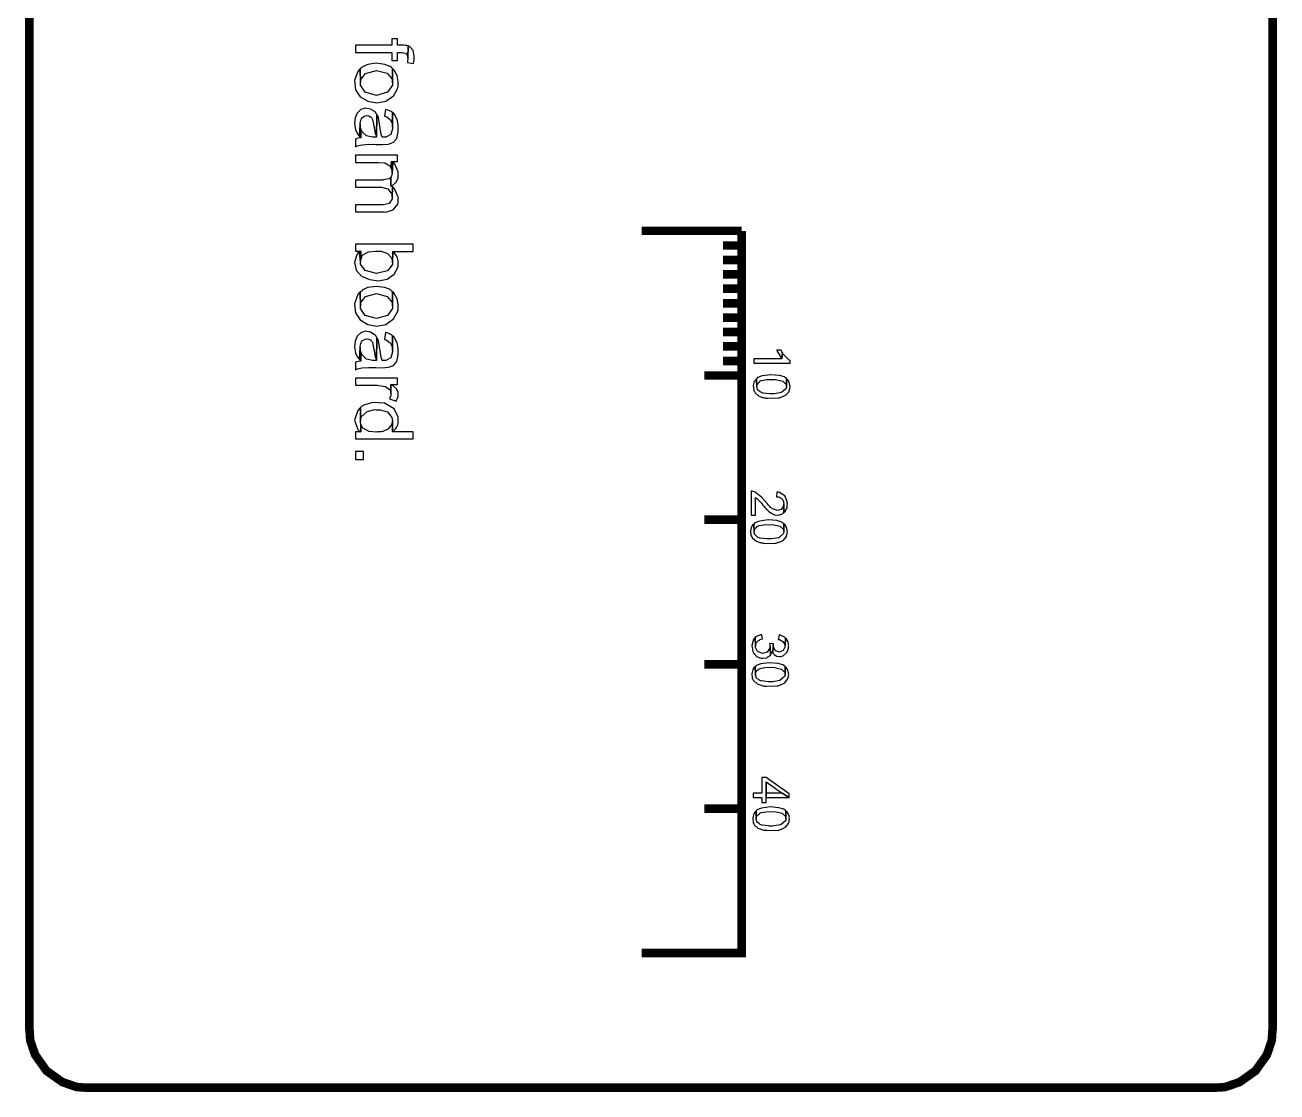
# Model space of a CAD drawing. Extents: x 1 to 22.3, y 1.3 to 32.
# Drawn here: x 18.91 to 22.322, y 1.347 to 4.256 of the extents above; entities that cross this region are included whole.
import ezdxf

# ---------------------------------------------------------------- set-up
doc = ezdxf.new("R2010")
doc.units = 0
doc.layers.get('0').update_dxf_attribs({"linetype": 'CONTINUOUS'})

msp = doc.modelspace()

# ---------------------------------------------------------------- linework, layer by layer
at = {"color": 0, "const_width": 0.02333}
for points in [[(18.9217, 1.51525), (18.9217, 7.28444)], [(22.3108, 7.28444), (22.3108, 1.51525)], [(20.8633, 3.69444), (20.8633, 1.72607), (20.5908, 1.72607)], [(20.8633, 3.69444), (20.5908, 3.69444)], [(20.8633, 3.6544), (20.8125, 3.6544)], [(20.8633, 3.61529), (20.8125, 3.61529)], [(20.8633, 3.57611), (20.8125, 3.57611)], [(20.8633, 3.53694), (20.8125, 3.53694)], [(20.8633, 3.4969), (20.8125, 3.4969)], [(20.8633, 3.45774), (20.8125, 3.45774)], [(20.8633, 3.41863), (20.8125, 3.41863)], [(20.8633, 3.37944), (20.8125, 3.37944)], [(20.8633, 3.33942), (20.8125, 3.33942)], [(20.8633, 3.30024), (20.7617, 3.30024)], [(20.8633, 3.30024), (20.8125, 3.30024)], [(20.8633, 2.90696), (20.7617, 2.90696)], [(20.8633, 2.51275), (20.7617, 2.51275)], [(20.8633, 2.11942), (20.7617, 2.11942)], [(18.9225, 1.51525), (18.9233, 1.50028), (18.9243, 1.48714), (18.9375, 1.44835), (18.9685, 1.40468), (19.0122, 1.37359), (19.051, 1.36046), (19.0642, 1.35943), (19.0792, 1.35862)], [(22.1533, 1.35862), (22.1683, 1.35943), (22.1815, 1.36046), (22.2203, 1.37359), (22.264, 1.40463), (22.295, 1.44829), (22.3082, 1.48708), (22.3092, 1.50028), (22.31, 1.51525)], [(22.1533, 1.35862), (19.0792, 1.35862)]]:
    msp.add_lwpolyline(points, dxfattribs=at)
at = {"color": 0}
for points in [[(19.9542, 4.19862), (19.9508, 4.19943), (19.9475, 4.19943), (19.9425, 4.20025), (19.925, 4.20025), (19.925, 4.21778), (19.91, 4.21778), (19.91, 4.20025), (19.8108, 4.20025), (19.8108, 4.1811), (19.91, 4.1811), (19.91, 4.15858), (19.925, 4.15858), (19.925, 4.1811), (19.9358, 4.1811), (19.9378, 4.1811), (19.9469, 4.17919), (19.9524, 4.17253), (19.9525, 4.17025), (19.9533, 4.16525)], [(19.9708, 4.16862), (19.9708, 4.17275), (19.97, 4.17611), (19.9681, 4.18619), (19.9611, 4.19401), (19.9583, 4.19607), (19.9542, 4.19862), (19.9533, 4.16525), (19.9533, 4.16276), (19.9525, 4.15776), (19.9525, 4.1536), (19.9692, 4.1511), (19.97, 4.15608), (19.9708, 4.16026), (19.9708, 4.16444)], [(19.9275, 4.09776), (19.9275, 4.09858), (19.9275, 4.10161), (19.924, 4.11778), (19.9164, 4.13226), (19.9142, 4.13444), (19.9117, 4.13693), (19.9117, 4.09776), (19.9118, 4.09147), (19.8982, 4.07226), (19.8678, 4.06381), (19.8375, 4.07232), (19.824, 4.09147), (19.8242, 4.09776), (19.8233, 4.13612), (19.8208, 4.13357), (19.8165, 4.12706), (19.8082, 4.10394), (19.8104, 4.07904), (19.8239, 4.0599), (19.8447, 4.04764), (19.8693, 4.04329), (19.8936, 4.04796), (19.914, 4.06272), (19.9251, 4.08182), (19.9267, 4.0886), (19.9275, 4.09358)], [(19.9117, 4.13693), (19.9092, 4.13943), (19.9054, 4.14258), (19.8908, 4.14833), (19.8675, 4.15142), (19.8444, 4.14833), (19.8301, 4.14204), (19.8267, 4.13861), (19.8233, 4.13612), (19.8242, 4.09776), (19.8242, 4.09944), (19.8243, 4.10558), (19.8381, 4.12381), (19.8676, 4.13178), (19.8974, 4.12418), (19.9108, 4.10753), (19.9108, 4.10194), (19.9117, 4.09776)], [(19.8692, 4.01112), (19.8675, 4.01525), (19.864, 4.01861), (19.8515, 4.02653), (19.8371, 4.02924), (19.8249, 4.02507), (19.8156, 4.01546), (19.8097, 4.00217), (19.8081, 3.9866), (19.811, 3.97043), (19.8165, 3.95861), (19.8192, 3.95524), (19.8217, 3.95193), (19.8233, 3.98525), (19.8233, 3.98693), (19.8242, 3.99192), (19.825, 3.9961), (19.8267, 3.99946), (19.8283, 4.00276), (19.83, 4.00358), (19.8333, 4.00608), (19.8375, 4.00776), (19.8417, 4.00857), (19.8425, 4.00857), (19.8467, 4.00776), (19.8508, 4.00526), (19.8517, 4.00526), (19.855, 4.00196), (19.8569, 3.99843), (19.861, 3.98053), (19.8643, 3.96061), (19.8658, 3.95611), (19.8667, 3.95275), (19.8683, 3.94943)], [(19.9275, 3.97444), (19.9275, 3.97944), (19.9272, 3.98307), (19.9243, 3.99794), (19.9174, 4.0115), (19.915, 4.01443), (19.9117, 4.01693), (19.9117, 3.97694), (19.9115, 3.97271), (19.9068, 3.95697), (19.8931, 3.94954), (19.8883, 3.94943), (19.8833, 3.94943), (19.8825, 3.95275), (19.8812, 3.95714), (19.8731, 4.00353), (19.8717, 4.00776), (19.8692, 4.01112), (19.8683, 3.94943), (19.8608, 3.94943), (19.8567, 3.94949), (19.8406, 3.95324), (19.8288, 3.96468), (19.8267, 3.96858), (19.825, 3.97276), (19.825, 3.94775), (19.8233, 3.94775), (19.8183, 3.94694), (19.8142, 3.94607), (19.8108, 3.94444), (19.8108, 3.92361), (19.8125, 3.92443), (19.8164, 3.92626), (19.829, 3.92925), (19.8474, 3.9305), (19.8663, 3.92996), (19.8844, 3.92953), (19.9008, 3.93093), (19.914, 3.93599), (19.9231, 3.94656), (19.9265, 3.95996), (19.9267, 3.96442), (19.9275, 3.96946)], [(19.9117, 4.01693), (19.9092, 4.01942), (19.905, 4.02111), (19.9017, 4.02279), (19.8967, 4.02442), (19.8925, 4.02528), (19.89, 4.00694), (19.8933, 4.00608), (19.8961, 4.00493), (19.9065, 3.99701), (19.9115, 3.98508), (19.9117, 3.98193), (19.9117, 3.97694)], [(19.825, 3.97276), (19.8242, 3.97607), (19.8233, 3.98112), (19.8233, 3.98525), (19.8217, 3.95193), (19.825, 3.94775)], [(19.925, 3.88357), (19.925, 3.9011), (19.8108, 3.9011), (19.8108, 3.88108), (19.87, 3.88108), (19.8733, 3.88124), (19.8903, 3.87967), (19.9047, 3.87164), (19.9067, 3.8686), (19.9075, 3.86529), (19.9092, 3.88357)], [(19.9275, 3.84858), (19.9275, 3.85275), (19.9272, 3.85525), (19.9176, 3.87603), (19.9158, 3.87776), (19.9125, 3.88108), (19.9108, 3.85275), (19.91, 3.84776), (19.9092, 3.84358), (19.9067, 3.84028), (19.9075, 3.81694), (19.9092, 3.81694), (19.9119, 3.81847), (19.921, 3.82596), (19.926, 3.83643), (19.9267, 3.83942), (19.9275, 3.84446)], [(19.9125, 3.88108), (19.9092, 3.88357), (19.9075, 3.86529), (19.9092, 3.86193), (19.91, 3.85775), (19.9108, 3.85275)], [(19.9117, 3.81358), (19.9075, 3.81694), (19.9067, 3.84028), (19.9042, 3.83778), (19.9029, 3.83658), (19.8867, 3.83311), (19.885, 3.83279), (19.8108, 3.83279), (19.8108, 3.81358), (19.8775, 3.81358), (19.8817, 3.81381), (19.8992, 3.80865), (19.91, 3.79454), (19.9108, 3.79025), (19.9108, 3.78608)], [(19.9275, 3.78108), (19.9275, 3.78196), (19.9278, 3.78478), (19.9167, 3.80908), (19.915, 3.81108), (19.9117, 3.81358), (19.9108, 3.78608), (19.9106, 3.78174), (19.9022, 3.76878), (19.8864, 3.76503), (19.8825, 3.76525), (19.8108, 3.76525), (19.8108, 3.7461), (19.8892, 3.7461), (19.8933, 3.74576), (19.9135, 3.75174), (19.9262, 3.76742), (19.9267, 3.77192), (19.9275, 3.77692)], [(19.9683, 3.63861), (19.9683, 3.65776), (19.8108, 3.65776), (19.8108, 3.63943), (19.825, 3.63943), (19.8258, 3.6186), (19.8275, 3.6219), (19.8292, 3.62528), (19.8311, 3.62864), (19.8465, 3.63743), (19.8649, 3.63949), (19.8683, 3.63943), (19.8783, 3.63943), (19.8812, 3.63911), (19.8978, 3.6326), (19.9094, 3.62017), (19.91, 3.61692), (19.9117, 3.61274), (19.9117, 3.60861), (19.9125, 3.63861)], [(19.9275, 3.60693), (19.9275, 3.60943), (19.9268, 3.61296), (19.9242, 3.62349), (19.9181, 3.63243), (19.9158, 3.63525), (19.9125, 3.63861), (19.9117, 3.60861), (19.9118, 3.60297), (19.8983, 3.58556), (19.8679, 3.57807), (19.8375, 3.5861), (19.824, 3.60374), (19.8242, 3.60943), (19.8217, 3.63693), (19.8183, 3.63444), (19.8146, 3.62885), (19.8082, 3.60861), (19.8122, 3.58729), (19.8271, 3.57135), (19.8485, 3.56142), (19.8731, 3.55843), (19.8968, 3.56315), (19.916, 3.57628), (19.9256, 3.59272), (19.9267, 3.59858), (19.9275, 3.60275)], [(19.8258, 3.6186), (19.825, 3.63943), (19.8217, 3.63693), (19.8242, 3.60943), (19.8242, 3.61442)], [(19.9275, 3.48942), (19.9275, 3.49029), (19.9275, 3.49333), (19.924, 3.50944), (19.9164, 3.52393), (19.9142, 3.5261), (19.9117, 3.5286), (19.9117, 3.48942), (19.9118, 3.48313), (19.8982, 3.46392), (19.8678, 3.45546), (19.8375, 3.46397), (19.824, 3.48313), (19.8242, 3.48942), (19.8233, 3.52778), (19.8208, 3.52528), (19.8165, 3.51878), (19.8082, 3.49567), (19.8104, 3.47071), (19.8239, 3.45156), (19.8447, 3.43929), (19.8693, 3.43494), (19.8936, 3.43961), (19.914, 3.45437), (19.9251, 3.47347), (19.9267, 3.48025), (19.9275, 3.48525)], [(19.9117, 3.5286), (19.9092, 3.53108), (19.9054, 3.53424), (19.8908, 3.54004), (19.8675, 3.54312), (19.8444, 3.53999), (19.8301, 3.53369), (19.8267, 3.53028), (19.8233, 3.52778), (19.8242, 3.48942), (19.8242, 3.4911), (19.8243, 3.49724), (19.8381, 3.51546), (19.8676, 3.52344), (19.8974, 3.5159), (19.9108, 3.49918), (19.9108, 3.4936), (19.9117, 3.48942)], [(19.8692, 3.40278), (19.8675, 3.40696), (19.864, 3.41032), (19.8515, 3.41818), (19.8371, 3.42096), (19.8249, 3.41672), (19.8156, 3.40717), (19.8097, 3.39382), (19.8081, 3.37831), (19.811, 3.36214), (19.8165, 3.35032), (19.8192, 3.34694), (19.8217, 3.34358), (19.8233, 3.37696), (19.8233, 3.37858), (19.8242, 3.38357), (19.825, 3.38775), (19.8283, 3.39442), (19.83, 3.39529), (19.8333, 3.39779), (19.8375, 3.39942), (19.8417, 3.40028), (19.8425, 3.40028), (19.8467, 3.39942), (19.8508, 3.39692), (19.8517, 3.39692), (19.855, 3.39361), (19.8569, 3.39008), (19.861, 3.37218), (19.8643, 3.35226), (19.8658, 3.34776), (19.8667, 3.34446), (19.8683, 3.3411)], [(19.9117, 3.40858), (19.9092, 3.41108), (19.905, 3.41276), (19.9017, 3.41444), (19.8967, 3.41607), (19.8925, 3.41694), (19.89, 3.3986), (19.8933, 3.39779), (19.8961, 3.39665), (19.9065, 3.38872), (19.9115, 3.37674), (19.9117, 3.37358), (19.9117, 3.3686)], [(19.9275, 3.3661), (19.9275, 3.3711), (19.9272, 3.37472), (19.9243, 3.3896), (19.9174, 3.40315), (19.915, 3.40608), (19.9117, 3.40858), (19.9117, 3.3686), (19.9115, 3.36442), (19.9068, 3.34868), (19.8931, 3.34119), (19.8883, 3.3411), (19.8833, 3.3411), (19.8825, 3.34446), (19.8812, 3.34885), (19.8731, 3.39518), (19.8717, 3.39942), (19.8692, 3.40278), (19.8683, 3.3411), (19.8608, 3.3411), (19.8567, 3.34115), (19.8406, 3.34489), (19.8288, 3.35633), (19.8267, 3.36025), (19.825, 3.36442), (19.825, 3.33942), (19.8233, 3.33942), (19.8183, 3.3386), (19.8142, 3.33778), (19.8108, 3.3361), (19.8108, 3.31526), (19.8125, 3.31608), (19.8164, 3.31793), (19.829, 3.3209), (19.8474, 3.32215), (19.8663, 3.32167), (19.8844, 3.32118), (19.9008, 3.3226), (19.914, 3.32769), (19.9231, 3.33826), (19.9265, 3.35167), (19.9267, 3.35613), (19.9275, 3.36111)], [(19.825, 3.36442), (19.8242, 3.36778), (19.8233, 3.37278), (19.8233, 3.37696), (19.8217, 3.34358), (19.825, 3.33942)], [(20.9958, 3.33361), (20.9958, 3.3411), (20.995, 3.3411), (20.9931, 3.34218), (20.9774, 3.35781), (20.9758, 3.35943), (20.975, 3.36193), (20.9733, 3.34526), (20.8967, 3.34526), (20.8967, 3.33361)], [(20.975, 3.36193), (20.9733, 3.36442), (20.9717, 3.36692), (20.9708, 3.36942), (20.9592, 3.36942), (20.9592, 3.3686), (20.9599, 3.3666), (20.9708, 3.34864), (20.9717, 3.34694), (20.9733, 3.34526)], [(19.925, 3.27528), (19.925, 3.29275), (19.8108, 3.29275), (19.8108, 3.2736), (19.8708, 3.2736), (19.874, 3.27317), (19.8925, 3.27046), (19.906, 3.26019), (19.9067, 3.25608), (19.9075, 3.25108), (19.9075, 3.27528)], [(20.9958, 3.27024), (20.995, 3.27279), (20.9951, 3.27399), (20.9931, 3.28217), (20.9886, 3.2895), (20.9875, 3.29025), (20.9858, 3.29194), (20.9858, 3.26942), (20.9851, 3.26503), (20.9718, 3.25336), (20.9526, 3.25043), (20.9492, 3.25028), (20.9408, 3.25028), (20.9394, 3.25043), (20.9214, 3.25239), (20.92, 3.25276), (20.9183, 3.25358), (20.9158, 3.25444), (20.9142, 3.25526), (20.9133, 3.25608), (20.9125, 3.25694), (20.91, 3.25857), (20.9083, 3.26025), (20.9067, 3.26275), (20.9058, 3.26525), (20.905, 3.26774), (20.905, 3.27024), (20.9042, 3.29107), (20.9025, 3.28944), (20.9008, 3.28776), (20.8992, 3.28526), (20.8979, 3.28396), (20.8951, 3.27246), (20.8961, 3.26025), (20.8967, 3.25857), (20.8983, 3.25608), (20.8992, 3.25444), (20.9003, 3.25256), (20.9094, 3.24485), (20.9204, 3.2405), (20.9225, 3.24029), (20.925, 3.23942), (20.9275, 3.23942), (20.93, 3.23861), (20.9325, 3.23861), (20.935, 3.23813), (20.9642, 3.23915), (20.9667, 3.23942), (20.9683, 3.24029), (20.9708, 3.2411), (20.9732, 3.24175), (20.9849, 3.24735), (20.9928, 3.25683), (20.9933, 3.25944), (20.9942, 3.26193), (20.995, 3.26443), (20.995, 3.26693)], [(20.9858, 3.29194), (20.9833, 3.29363), (20.9801, 3.29639), (20.9668, 3.30024), (20.9429, 3.30219), (20.9194, 3.29921), (20.9067, 3.29422), (20.9042, 3.29113), (20.905, 3.27029), (20.905, 3.2736), (20.9058, 3.2761), (20.9075, 3.27778), (20.9083, 3.28028), (20.9108, 3.28196), (20.9133, 3.28358), (20.9133, 3.28444), (20.915, 3.28526), (20.9179, 3.28678), (20.931, 3.28896), (20.9546, 3.28956), (20.9758, 3.28489), (20.9851, 3.27582), (20.985, 3.27279), (20.9858, 3.27029)], [(19.9275, 3.25028), (19.9275, 3.25108), (19.9274, 3.2539), (19.9229, 3.26383), (19.9146, 3.27126), (19.9125, 3.27279), (19.9075, 3.27528), (19.9075, 3.24946), (19.9067, 3.24528), (19.9033, 3.23693), (19.9217, 3.23025), (19.9233, 3.23443), (19.925, 3.23861), (19.9267, 3.24278), (19.9275, 3.2469)], [(19.825, 3.16775), (19.8242, 3.17193), (19.8242, 3.21278), (19.8208, 3.20942), (19.8171, 3.20508), (19.8083, 3.17828), (19.8168, 3.15246), (19.8217, 3.1486), (19.825, 3.14611)], [(19.9275, 3.1786), (19.9275, 3.17942), (19.9275, 3.18685), (19.9164, 3.20899), (19.8899, 3.22433), (19.8569, 3.22618), (19.8338, 3.21963), (19.8275, 3.21528), (19.8242, 3.21278), (19.8242, 3.17611), (19.8242, 3.18028), (19.825, 3.1836), (19.8267, 3.18815), (19.8422, 3.20221), (19.8631, 3.20703), (19.8675, 3.20692), (19.8742, 3.20692), (19.8783, 3.20654), (19.8978, 3.20068), (19.9101, 3.18593), (19.9108, 3.1811), (19.9117, 3.17692), (19.9117, 3.14692), (19.915, 3.15028), (19.9183, 3.15278), (19.9208, 3.15608), (19.9233, 3.16026), (19.9242, 3.16194), (19.9258, 3.16525), (19.9267, 3.16943), (19.9275, 3.17443)], [(19.9683, 3.12776), (19.9683, 3.14692), (19.9117, 3.14692), (19.9117, 3.17692), (19.9108, 3.17275), (19.91, 3.16863), (19.909, 3.16521), (19.8993, 3.15349), (19.885, 3.14751), (19.8817, 3.14692), (19.8767, 3.14611), (19.8717, 3.14611), (19.8685, 3.14578), (19.8483, 3.14768), (19.8311, 3.15696), (19.8292, 3.16026), (19.8267, 3.16357), (19.825, 3.16775), (19.825, 3.14611), (19.8108, 3.14611), (19.8108, 3.12776)], [(19.8108, 3.07107), (19.8325, 3.07107), (19.8325, 3.09278), (19.8108, 3.09278), (19.8108, 3.07107)], [(20.9783, 2.92611), (20.9783, 2.95025), (20.9783, 2.94943), (20.9775, 2.94607), (20.9767, 2.94308), (20.9708, 2.9349), (20.9612, 2.93201), (20.9504, 2.93533), (20.9424, 2.94065), (20.94, 2.94276), (20.9383, 2.94444), (20.9367, 2.94694), (20.9335, 2.94982), (20.9183, 2.96772), (20.8999, 2.98242), (20.895, 2.98361), (20.8917, 2.98443), (20.8892, 2.98443), (20.8892, 2.91943), (20.9008, 2.91943), (20.9008, 2.96778), (20.9033, 2.9661), (20.905, 2.96442), (20.9075, 2.96278), (20.9083, 2.96192), (20.9092, 2.96029), (20.9108, 2.95861), (20.9125, 2.95692), (20.915, 2.95443), (20.9175, 2.95193), (20.92, 2.94862), (20.92, 2.94775), (20.925, 2.94276), (20.9267, 2.94026), (20.9292, 2.93778), (20.9325, 2.9344), (20.9342, 2.93278), (20.9358, 2.9311), (20.9375, 2.92942), (20.945, 2.92443), (20.9467, 2.92275), (20.9492, 2.92193), (20.95, 2.92193), (20.9525, 2.92025), (20.9543, 2.92019), (20.9607, 2.91938), (20.9672, 2.92031), (20.9692, 2.92111), (20.9742, 2.92275), (20.9758, 2.92443)], [(20.9883, 2.95025), (20.9875, 2.95275), (20.9876, 2.95682), (20.981, 2.97239), (20.9664, 2.98128), (20.9625, 2.98193), (20.9592, 2.98193), (20.9583, 2.96946), (20.9642, 2.96946), (20.9667, 2.96858), (20.9683, 2.96778), (20.9708, 2.9661), (20.9742, 2.96278), (20.9758, 2.9611), (20.9767, 2.95861), (20.9775, 2.95611), (20.9775, 2.95361), (20.9783, 2.95025), (20.9783, 2.92611), (20.9817, 2.92942), (20.9833, 2.93192), (20.9842, 2.9344), (20.9858, 2.93608), (20.9867, 2.93858), (20.9875, 2.94108), (20.9875, 2.94694)], [(20.9783, 2.89611), (20.9758, 2.89779), (20.9728, 2.90056), (20.9593, 2.9044), (20.9354, 2.90636), (20.9119, 2.90338), (20.8992, 2.89839), (20.8967, 2.89529), (20.8975, 2.87446), (20.8975, 2.87776), (20.8983, 2.88026), (20.9, 2.88194), (20.9008, 2.88444), (20.9058, 2.88775), (20.9058, 2.88861), (20.9075, 2.88943), (20.9104, 2.89094), (20.9235, 2.89312), (20.9469, 2.89372), (20.9683, 2.88906), (20.9775, 2.87993), (20.9775, 2.87696), (20.9783, 2.87446)], [(20.9883, 2.8744), (20.9875, 2.87696), (20.9876, 2.87815), (20.9856, 2.88633), (20.981, 2.89367), (20.98, 2.89442), (20.9783, 2.89611), (20.9783, 2.87358), (20.9776, 2.86919), (20.9643, 2.85753), (20.9451, 2.8546), (20.9417, 2.85444), (20.9333, 2.85444), (20.9318, 2.8546), (20.9139, 2.85656), (20.9125, 2.85693), (20.9108, 2.85775), (20.9083, 2.85861), (20.9067, 2.85943), (20.9058, 2.86025), (20.905, 2.86111), (20.9025, 2.86274), (20.9008, 2.86442), (20.8992, 2.86692), (20.8975, 2.8719), (20.8975, 2.8744), (20.8967, 2.89524), (20.8933, 2.89193), (20.8917, 2.88943), (20.8904, 2.88813), (20.8876, 2.87663), (20.8886, 2.86442), (20.8892, 2.86274), (20.8908, 2.86025), (20.8917, 2.85861), (20.8928, 2.85672), (20.9018, 2.84901), (20.9129, 2.84467), (20.915, 2.84446), (20.9175, 2.84358), (20.92, 2.84358), (20.9225, 2.84278), (20.925, 2.84278), (20.9276, 2.84229), (20.9567, 2.84332), (20.9592, 2.84358), (20.9608, 2.84446), (20.9633, 2.84526), (20.9658, 2.84592), (20.9774, 2.85151), (20.9853, 2.861), (20.9858, 2.86361), (20.9875, 2.8686), (20.9875, 2.8711)], [(20.92, 2.58192), (20.9183, 2.59358), (20.9167, 2.59358), (20.9151, 2.59304), (20.904, 2.58876), (20.9025, 2.58778), (20.9, 2.5861), (20.9008, 2.5619), (20.9008, 2.56526), (20.9025, 2.57026), (20.9033, 2.57275), (20.905, 2.57443), (20.9058, 2.57443), (20.9075, 2.57611), (20.9092, 2.57775), (20.9117, 2.57861), (20.9142, 2.58024), (20.9167, 2.58111)], [(20.9417, 2.53776), (20.9408, 2.56108), (20.94, 2.5594), (20.9397, 2.55593), (20.9332, 2.54574), (20.9199, 2.54204), (20.9068, 2.54764), (20.9008, 2.55838), (20.9008, 2.56196), (20.9, 2.5861), (20.8983, 2.58361), (20.8975, 2.58279), (20.8953, 2.58014), (20.8907, 2.56396), (20.8936, 2.54736), (20.895, 2.54443), (20.8967, 2.54275), (20.8983, 2.54025), (20.9025, 2.53608), (20.9042, 2.53444), (20.9067, 2.53358), (20.9083, 2.53196), (20.9158, 2.5294), (20.9192, 2.5294), (20.9204, 2.5294), (20.9322, 2.53082), (20.9333, 2.53108), (20.935, 2.53276), (20.9375, 2.53444), (20.9392, 2.53608)], [(20.95, 2.56858), (20.9392, 2.56944), (20.94, 2.56608), (20.94, 2.56358), (20.9408, 2.56108), (20.9417, 2.53776), (20.9425, 2.54025), (20.9442, 2.54194), (20.945, 2.54443), (20.9458, 2.54775), (20.9467, 2.54525), (20.9483, 2.54275), (20.9492, 2.56694)], [(20.9917, 2.56278), (20.9908, 2.56526), (20.991, 2.56743), (20.99, 2.57394), (20.9874, 2.57861), (20.9867, 2.58024), (20.985, 2.58279), (20.9842, 2.58279), (20.9825, 2.58442), (20.9817, 2.56278), (20.9815, 2.55963), (20.9763, 2.55046), (20.9656, 2.54633), (20.955, 2.55067), (20.9501, 2.56033), (20.95, 2.56358), (20.9492, 2.56694), (20.9483, 2.54275), (20.95, 2.54112), (20.9517, 2.53944), (20.9594, 2.53504), (20.9685, 2.53429), (20.9708, 2.53444), (20.9758, 2.53608), (20.9776, 2.53689), (20.9853, 2.54372), (20.9899, 2.55257), (20.99, 2.55442), (20.9908, 2.55692), (20.9908, 2.56028)], [(20.9825, 2.58442), (20.9808, 2.5861), (20.9799, 2.58675), (20.9696, 2.59179), (20.9683, 2.5919), (20.9658, 2.59278), (20.9633, 2.58024), (20.965, 2.58024), (20.9667, 2.58008), (20.9758, 2.57536), (20.9811, 2.56717), (20.9808, 2.56526), (20.9817, 2.56278)], [(20.9917, 2.48525), (20.9908, 2.48774), (20.991, 2.48899), (20.9889, 2.49718), (20.9844, 2.5045), (20.9833, 2.50526), (20.9817, 2.50694), (20.9817, 2.48443), (20.981, 2.48004), (20.9676, 2.46838), (20.9485, 2.46544), (20.945, 2.46528), (20.9367, 2.46528), (20.9353, 2.46539), (20.9172, 2.46739), (20.9158, 2.46778), (20.9142, 2.46858), (20.9117, 2.46946), (20.91, 2.47026), (20.9092, 2.47108), (20.9083, 2.47194), (20.9058, 2.47358), (20.9042, 2.47526), (20.9025, 2.47775), (20.9017, 2.48025), (20.9008, 2.48275), (20.9008, 2.48525), (20.9, 2.50608), (20.8967, 2.50276), (20.895, 2.50028), (20.8937, 2.49897), (20.891, 2.48742), (20.8919, 2.47526), (20.8925, 2.47358), (20.8942, 2.47108), (20.895, 2.46946), (20.8961, 2.46756), (20.9053, 2.45985), (20.9162, 2.45551), (20.9183, 2.45524), (20.9208, 2.45443), (20.9233, 2.45443), (20.9258, 2.45361), (20.9283, 2.45361), (20.931, 2.45313), (20.96, 2.45415), (20.9625, 2.45443), (20.9642, 2.45524), (20.9667, 2.45611), (20.9692, 2.45676), (20.9807, 2.46235), (20.9886, 2.47185), (20.9892, 2.47444), (20.9908, 2.47944), (20.9908, 2.48193)], [(20.9817, 2.50694), (20.9792, 2.50857), (20.976, 2.51133), (20.9626, 2.51525), (20.9387, 2.51719), (20.9153, 2.51421), (20.9025, 2.50922), (20.9, 2.50608), (20.9008, 2.48525), (20.9008, 2.48861), (20.9017, 2.4911), (20.9033, 2.49278), (20.9042, 2.49528), (20.9092, 2.49858), (20.9092, 2.49946), (20.9108, 2.50028), (20.9138, 2.50179), (20.9268, 2.50396), (20.9504, 2.50456), (20.9717, 2.49989), (20.981, 2.49078), (20.9808, 2.48774), (20.9817, 2.48525)], [(20.9933, 2.14942), (20.9933, 2.15944), (20.93, 2.20443), (20.9183, 2.20443), (20.9183, 2.16194), (20.895, 2.16194), (20.895, 2.14942), (20.9183, 2.14942), (20.9183, 2.13612), (20.93, 2.13612), (20.93, 2.19276), (20.9742, 2.16194)], [(20.9933, 2.14942), (20.9742, 2.16194), (20.93, 2.16194), (20.93, 2.19276), (20.93, 2.14942)], [(20.9842, 2.11361), (20.9817, 2.11529), (20.9785, 2.11806), (20.9651, 2.1219), (20.9413, 2.12386), (20.9178, 2.12088), (20.905, 2.11589), (20.9025, 2.11274), (20.9033, 2.0919), (20.9033, 2.09526), (20.9042, 2.09776), (20.9058, 2.09944), (20.9067, 2.10194), (20.9117, 2.10525), (20.9117, 2.10613), (20.9133, 2.10693), (20.9162, 2.10846), (20.9293, 2.11062), (20.9529, 2.11122), (20.9742, 2.10656), (20.9833, 2.0975), (20.9833, 2.09446), (20.9842, 2.0919)], [(20.9942, 2.0919), (20.9933, 2.09446), (20.9935, 2.09565), (20.9914, 2.10385), (20.9868, 2.11117), (20.9858, 2.11193), (20.9842, 2.11361), (20.9842, 2.0911), (20.9835, 2.08669), (20.9701, 2.07503), (20.951, 2.0721), (20.9475, 2.07194), (20.9392, 2.07194), (20.9378, 2.0721), (20.9197, 2.07406), (20.9183, 2.07443), (20.9167, 2.07525), (20.9142, 2.07611), (20.9125, 2.07693), (20.9117, 2.07775), (20.9108, 2.07861), (20.9083, 2.08024), (20.9067, 2.08192), (20.905, 2.08442), (20.9042, 2.08692), (20.9033, 2.08942), (20.9033, 2.0919), (20.9025, 2.11274), (20.9008, 2.11111), (20.8992, 2.10943), (20.8975, 2.10693), (20.8963, 2.10562), (20.8935, 2.09412), (20.8944, 2.08192), (20.895, 2.08024), (20.8967, 2.07775), (20.8975, 2.07611), (20.8986, 2.07422), (20.9078, 2.06651), (20.9188, 2.06218), (20.9208, 2.0619), (20.9233, 2.06108), (20.9258, 2.06108), (20.9283, 2.06028), (20.9308, 2.06028), (20.9335, 2.05979), (20.9625, 2.06082), (20.965, 2.06108), (20.9667, 2.0619), (20.9692, 2.06278), (20.9717, 2.06342), (20.9832, 2.06901), (20.9911, 2.0785), (20.9917, 2.08111), (20.9925, 2.08361), (20.9933, 2.0861), (20.9933, 2.0886)]]:
    msp.add_lwpolyline(points, close=True, dxfattribs=at)

doc.saveas('drawing.dxf')
